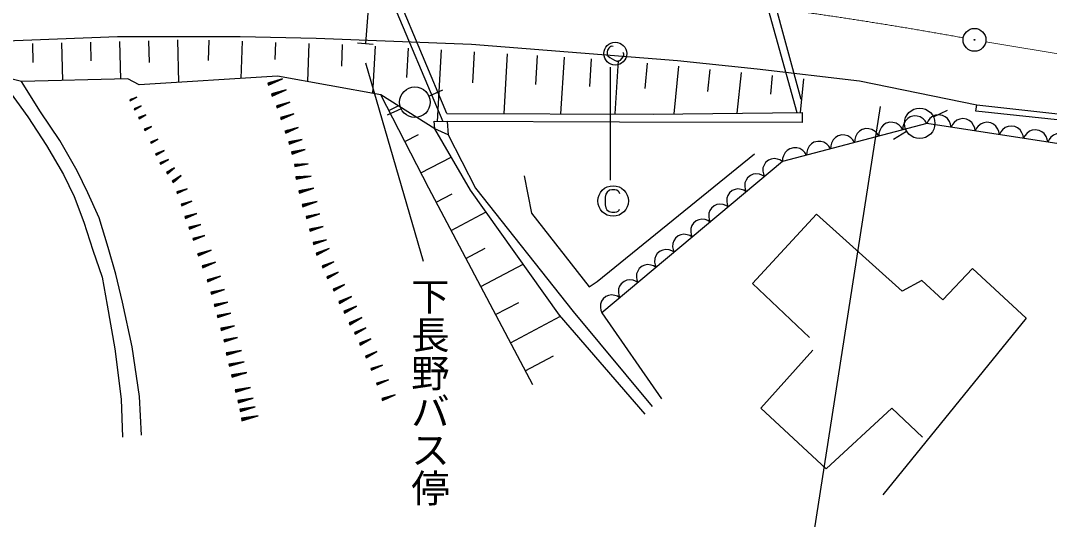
# Model space of a CAD drawing. Units: millimetres, scale not verified. Extents: x 40000 to 680000, y 20000 to 380000.
# Drawn here: x 205624 to 272713, y 263573 to 296092 of the extents above; entities that cross this region are included whole.
import ezdxf
from ezdxf.enums import TextEntityAlignment as Align

# ---------------------------------------------------------------- set-up
doc = ezdxf.new("R2010")
doc.units = ezdxf.units.MM
doc.header["$LTSCALE"] = 1000
doc.linetypes.add('CHAIN', pattern=[18.5, 12, -1.5, 3.5, -1.5])
doc.layers.add('M-BGD', color=7, linetype='Continuous', lineweight=25)
doc.layers.add('M-BMK', color=2, linetype='CHAIN', lineweight=13)
doc.styles.add('@ＭＳ ゴシック', font='')
doc.styles.get('@ＭＳ ゴシック').set_extended_font_data('@MS Gothic')

# ---------------------------------------------------------------- blocks, each defined once
blk = doc.blocks.new('BUHIN1')
at = {"color": 7, "linetype": 'Continuous', "lineweight": 25}
for radius in [746, 22.5]:
    blk.add_circle((0, 0), radius, dxfattribs=at)
blk = doc.blocks.new('BUHIN7')
at = {"color": 7, "linetype": 'Continuous', "lineweight": 25}
blk.add_lwpolyline([(-198, -787), (-2, -774), (175, -718), (387, -608), (525, -459), (630, -289), (692, -45), (679, 155), (629, 352), (494, 549), (363, 679), (198, 787)], dxfattribs=at)
blk = doc.blocks.new('BUHIN8')
at = {"color": 7, "linetype": 'Continuous', "lineweight": 25}
blk.add_lwpolyline([(147, -754), (310, -663), (439, -544), (576, -365), (634, -181), (656, 7), (610, 241), (519, 407), (396, 555), (202, 669), (38, 727), (-147, 754)], dxfattribs=at)
blk = doc.blocks.new('BUHIN42')
at = {"color": 7, "linetype": 'Continuous', "lineweight": 25}
for p, q in [((-22, 145), (-17, 242)), ((-7, 242), (-18, 31)), ((-15, -87), (3, 241)), ((13, 241), (-11, -201)), ((5, -88), (23, 240)), ((30, 240), (19, 29)), ((36, 142), (41, 239))]:
    blk.add_line(p, q, dxfattribs=at)
blk.add_lwpolyline([(-26, 252), (-13, -250), (52, 248)], close=True, dxfattribs=at)
blk = doc.blocks.new('BUHIN43')
at = {"color": 7, "linetype": 'Continuous', "lineweight": 25}
for p, q in [((-25, 174), (-17, 291)), ((-5, 290), (-22, 37)), ((-19, -104), (7, 290)), ((18, 289), (-15, -241)), ((5, -106), (30, 288)), ((39, 288), (23, 35)), ((45, 170), (53, 287))]:
    blk.add_line(p, q, dxfattribs=at)
blk.add_lwpolyline([(-27, 302), (-19, -299), (66, 296)], close=True, dxfattribs=at)
blk = doc.blocks.new('BUHIN46')
at = {"color": 7, "linetype": 'Continuous', "lineweight": 25}
for p, q in [((52, 334), (-44, -278)), ((-33, -119), (39, 336)), ((25, 338), (-21, 46)), ((-10, 205), (11, 340)), ((-5, -123), (66, 331)), ((77, 330), (31, 38)), ((71, 193), (92, 327))]:
    blk.add_line(p, q, dxfattribs=at)
blk.add_lwpolyline([(1, 354), (-54, -346), (108, 337)], close=True, dxfattribs=at)
blk = doc.blocks.new('BUHIN47')
at = {"color": 7, "linetype": 'Continuous', "lineweight": 25}
for p, q in [((72, 379), (-60, -316)), ((-42, -135), (56, 382)), ((40, 385), (-23, 53)), ((-10, -141), (87, 376)), ((-5, 235), (24, 388)), ((99, 374), (36, 42)), ((88, 217), (117, 371))]:
    blk.add_line(p, q, dxfattribs=at)
blk.add_lwpolyline([(13, 405), (-74, -393), (135, 382)], close=True, dxfattribs=at)
blk = doc.blocks.new('BUHIN48')
at = {"color": 7, "linetype": 'Continuous', "lineweight": 25}
for p, q in [((73, 428), (-61, -357)), ((-44, -152), (55, 431)), ((37, 434), (-26, 59)), ((-10, 264), (20, 437)), ((-9, -158), (90, 425)), ((104, 423), (40, 48)), ((94, 246), (124, 419))]:
    blk.add_line(p, q, dxfattribs=at)
blk.add_lwpolyline([(7, 455), (-75, -444), (144, 432)], close=True, dxfattribs=at)
blk = doc.blocks.new('BUHIN49')
at = {"color": 7, "linetype": 'Continuous', "lineweight": 25}
for p, q in [((109, 420), (-91, -351)), ((-57, -148), (92, 425)), ((-22, -157), (127, 416)), ((75, 429), (-21, 61)), ((13, 264), (57, 434)), ((140, 412), (44, 44)), ((115, 237), (160, 407))]:
    blk.add_line(p, q, dxfattribs=at)
blk.add_lwpolyline([(46, 453), (-113, -435), (181, 418)], close=True, dxfattribs=at)
blk = doc.blocks.new('BUHIN50')
at = {"color": 7, "linetype": 'Continuous', "lineweight": 25}
for p, q in [((132, 464), (-110, -387)), ((-67, -163), (113, 470)), ((-29, -174), (151, 459)), ((93, 475), (-22, 69)), ((21, 293), (74, 481)), ((165, 455), (50, 48)), ((134, 261), (187, 448))]:
    blk.add_line(p, q, dxfattribs=at)
blk.add_lwpolyline([(62, 502), (-137, -481), (211, 460)], close=True, dxfattribs=at)
blk = doc.blocks.new('BUHIN52')
at = {"color": 7, "linetype": 'Continuous', "lineweight": 25}
for p, q in [((76, 476), (-63, -397)), ((-47, -170), (56, 480)), ((36, 483), (-30, 66)), ((-14, 293), (17, 486)), ((-8, -176), (96, 473)), ((110, 471), (44, 54)), ((102, 275), (133, 467))]:
    blk.add_line(p, q, dxfattribs=at)
blk.add_lwpolyline([(2, 506), (-79, -494), (155, 482)], close=True, dxfattribs=at)
blk = doc.blocks.new('BUHIN53')
at = {"color": 7, "linetype": 'Continuous', "lineweight": 25}
for p, q in [((68, 429), (-57, -358)), ((-43, -153), (51, 432)), ((33, 435), (-27, 59)), ((-13, 264), (15, 437)), ((-7, -158), (86, 426)), ((99, 424), (40, 48)), ((92, 247), (119, 421))]:
    blk.add_line(p, q, dxfattribs=at)
blk.add_lwpolyline([(2, 455), (-71, -444), (140, 433)], close=True, dxfattribs=at)
blk = doc.blocks.new('BUHIN54')
at = {"color": 7, "linetype": 'Continuous', "lineweight": 25}
for p, q in [((109, 420), (-91, -351)), ((-57, -148), (92, 425)), ((-22, -157), (127, 416)), ((75, 429), (-21, 61)), ((13, 264), (57, 434)), ((140, 412), (44, 44)), ((115, 237), (159, 407))]:
    blk.add_line(p, q, dxfattribs=at)
blk.add_lwpolyline([(46, 453), (-113, -435), (181, 418)], close=True, dxfattribs=at)
blk = doc.blocks.new('BUHIN59')
at = {"color": 7, "linetype": 'Continuous', "lineweight": 25}
for p, q in [((100, 422), (-84, -352)), ((-54, -149), (83, 427)), ((65, 431), (-23, 61)), ((-19, -157), (118, 418)), ((7, 264), (48, 435)), ((131, 415), (43, 45)), ((110, 240), (151, 411))]:
    blk.add_line(p, q, dxfattribs=at)
blk.add_lwpolyline([(36, 454), (-104, -438), (172, 422)], close=True, dxfattribs=at)
blk = doc.blocks.new('BUHIN62')
at = {"color": 7, "linetype": 'Continuous', "lineweight": 25}
for p, q in [((-37, 232), (-30, 388)), ((-14, 387), (-30, 49)), ((-23, -139), (2, 386)), ((18, 386), (-15, -322)), ((9, -141), (34, 385)), ((46, 384), (30, 47)), ((57, 228), (64, 383))]:
    blk.add_line(p, q, dxfattribs=at)
blk.add_lwpolyline([(-43, 402), (-19, -400), (81, 397)], close=True, dxfattribs=at)
blk = doc.blocks.new('BUHIN63')
at = {"color": 7, "linetype": 'Continuous', "lineweight": 25}
for p, q in [((-42, 261), (-33, 436)), ((-15, 435), (-33, 56)), ((-25, -156), (3, 435)), ((21, 434), (-17, -362)), ((11, -158), (39, 433)), ((52, 432), (34, 52)), ((64, 256), (72, 431))]:
    blk.add_line(p, q, dxfattribs=at)
blk.add_lwpolyline([(-48, 453), (-21, -449), (91, 446)], close=True, dxfattribs=at)
blk = doc.blocks.new('BUHIN64')
at = {"color": 7, "linetype": 'Continuous', "lineweight": 25}
for p, q in [((57, 382), (-47, -319)), ((-36, -136), (41, 384)), ((25, 387), (-25, 52)), ((-14, 235), (9, 389)), ((-5, -141), (72, 379)), ((84, 378), (35, 43)), ((79, 221), (102, 375))]:
    blk.add_line(p, q, dxfattribs=at)
blk.add_lwpolyline([(-3, 405), (-59, -396), (120, 387)], close=True, dxfattribs=at)
blk = doc.blocks.new('BUHIN142')
at = {"color": 7, "linetype": 'Continuous', "lineweight": 25}
blk.add_circle((0, 0), 995, dxfattribs=at)
blk = doc.blocks.new('BUHIN143')
at = {"color": 7, "linetype": 'Continuous', "lineweight": 25}
blk.add_lwpolyline([(-488, -631), (-306, -696), (-124, -715), (109, -699), (292, -619), (454, -507), (606, -312), (673, -127), (704, 70), (661, 301), (594, 468), (488, 631)], dxfattribs=at)

msp = doc.modelspace()

# ---------------------------------------------------------------- linework, layer by layer
at = {"layer": 'M-BGD'}
for p, q in [((225217, 308411), (233156, 289513)), ((233410, 290034), (225746, 308396)), ((252725, 302814), (256243, 290096)), ((253308, 302726), (256504, 290975)), ((228263, 296570), (228110, 294603)), ((201129, 294631), (211949, 295046)), ((206397, 294591), (206428, 293365)), ((208290, 294639), (208352, 292186)), ((210182, 294686), (210213, 293460)), ((211949, 295046), (219950, 295046)), ((212075, 294734), (212137, 292281)), ((213967, 294782), (214003, 293363)), ((215860, 294829), (215930, 292063)), ((217893, 294817), (217849, 293499)), ((219950, 295046), (224907, 294954)), ((220067, 294743), (219985, 292317)), ((222241, 294669), (222204, 293562)), ((224416, 294596), (224332, 292113)), ((224907, 294954), (235037, 294559)), ((226590, 294522), (226542, 293122)), ((227602, 294643), (228611, 294564)), ((235037, 294559), (248451, 293494)), ((228752, 294424), (228577, 291344)), ((230904, 294302), (230795, 292386)), ((233055, 294179), (232790, 289521)), ((235207, 294056), (235092, 292043)), ((237358, 293934), (237135, 290025)), ((228125, 293338), (231869, 280404)), ((239314, 293816), (239193, 291918)), ((241074, 293704), (240838, 290016)), ((242834, 293592), (242720, 291802)), ((244594, 293479), (244372, 290007)), ((246492, 293321), (246326, 291662)), ((248451, 293494), (253653, 292946)), ((205682, 292119), (201483, 293158)), ((244069, 293049), (244069, 285688)), ((248529, 293116), (248217, 290015)), ((250565, 292912), (250421, 291474)), ((252602, 292708), (252336, 290057)), ((253653, 292946), (260322, 292156)), ((204144, 292499), (206089, 289807)), ((212611, 292293), (205682, 292119)), ((206920, 290135), (205682, 292119)), ((213352, 291901), (212611, 292293)), ((222376, 292468), (213352, 291901)), ((229119, 291246), (222376, 292468)), ((254638, 292503), (254517, 291291)), ((256675, 292299), (256454, 290099)), ((260322, 292156), (267987, 290604)), ((232247, 285162), (229119, 291246)), ((232628, 289031), (229119, 291246)), ((232252, 291172), (233167, 291574)), ((229641, 290232), (230239, 290539)), ((261666, 290499), (256374, 256533)), ((267911, 290190), (267987, 290604)), ((267987, 290604), (275531, 289752)), ((208184, 288273), (206920, 290135)), ((230432, 290343), (229527, 289917)), ((233410, 290034), (246865, 290001)), ((246865, 290001), (256594, 290100)), ((256594, 290100), (256594, 289440)), ((265158, 289820), (266062, 290247)), ((275471, 289376), (267911, 290190)), ((206089, 289807), (207319, 287946)), ((232628, 289031), (232595, 289526)), ((232595, 289526), (233443, 289506)), ((244689, 289473), (233443, 289506)), ((233443, 289506), (233509, 288649)), ((256594, 289440), (244689, 289473)), ((264720, 289391), (255301, 286907)), ((274177, 287929), (264720, 289391)), ((230683, 288204), (231580, 288665)), ((234970, 285042), (232628, 289031)), ((233509, 288649), (232628, 289031)), ((233509, 288649), (235299, 285172)), ((263402, 288869), (262551, 288346)), ((207319, 287946), (208416, 286051)), ((209314, 286296), (208184, 288273)), ((231726, 286176), (233706, 287194)), ((243227, 279076), (253487, 287415)), ((223678, 286724), (223504, 286703)), ((223506, 286683), (223884, 286728)), ((224095, 286739), (223508, 286670)), ((223510, 286652), (224301, 286745)), ((224100, 286703), (223512, 286634)), ((223514, 286616), (223892, 286660)), ((223690, 286619), (223516, 286598)), ((255301, 286907), (243531, 277040)), ((208416, 286051), (209114, 284621)), ((210012, 284866), (209314, 286296)), ((215252, 286251), (215158, 286182)), ((215166, 286171), (215370, 286321)), ((215490, 286396), (215171, 286164)), ((215178, 286154), (215607, 286467)), ((215504, 286377), (215185, 286145)), ((215192, 286135), (215397, 286284)), ((215294, 286194), (215199, 286125)), ((215912, 285870), (215540, 285598)), ((215549, 285587), (216049, 285952)), ((215929, 285847), (215557, 285576)), ((223781, 285921), (223587, 285898)), ((223590, 285876), (224010, 285925)), ((224245, 285938), (223592, 285861)), ((223594, 285841), (224473, 285944)), ((224249, 285898), (223596, 285821)), ((223599, 285801), (224018, 285851)), ((223795, 285804), (223601, 285782)), ((238469, 285974), (238949, 283529)), ((215635, 285700), (215525, 285620)), ((215534, 285607), (215773, 285781)), ((215565, 285564), (215804, 285739)), ((215684, 285634), (215573, 285553)), ((223801, 284929), (224660, 285140)), ((239019, 272350), (232247, 285162)), ((235299, 285172), (241655, 277136)), ((209114, 284621), (209746, 282959)), ((210743, 283237), (210012, 284866)), ((223976, 285031), (223787, 284985)), ((223792, 284963), (224203, 285064)), ((224434, 285105), (223796, 284948)), ((224444, 285066), (223805, 284909)), ((223810, 284890), (224221, 284991)), ((224004, 284917), (223815, 284871)), ((232731, 284247), (233763, 284792)), ((240774, 276896), (234970, 285042)), ((224193, 284142), (224005, 284089)), ((224011, 284068), (224418, 284181)), ((224649, 284230), (224015, 284053)), ((224021, 284034), (224873, 284271)), ((224660, 284191), (224026, 284015)), ((224031, 283996), (224438, 284109)), ((224225, 284029), (224037, 283976)), ((211342, 281309), (210743, 283237)), ((233698, 282416), (235981, 283623)), ((238949, 283529), (242704, 278727)), ((253360, 278943), (257517, 283464)), ((263110, 278458), (257517, 283464)), ((209746, 282959), (210345, 281131)), ((210345, 281131), (210943, 279369)), ((211840, 279567), (211342, 281309)), ((225470, 281128), (224929, 280887)), ((224936, 280871), (225664, 281194)), ((234666, 280586), (235929, 281254)), ((225075, 280989), (224915, 280918)), ((224923, 280900), (225271, 281054)), ((225484, 281095), (224943, 280854)), ((224951, 280838), (225298, 280992)), ((225118, 280893), (224958, 280821)), ((225448, 280149), (225306, 280086)), ((225313, 280069), (225622, 280206)), ((225799, 280272), (225318, 280058)), ((225324, 280044), (225971, 280331)), ((225812, 280243), (225331, 280029)), ((225337, 280014), (225646, 280152)), ((225486, 280063), (225344, 280000)), ((235633, 278756), (238405, 280221)), ((267703, 279941), (265758, 277877)), ((271206, 276701), (267703, 279941)), ((210943, 279369), (211275, 277540)), ((212273, 277739), (211840, 279567)), ((264388, 279139), (263110, 278458)), ((265758, 277877), (264388, 279139)), ((242704, 278727), (243227, 279076)), ((257061, 275432), (253360, 278943)), ((211275, 277540), (211774, 274696)), ((212904, 274813), (212273, 277739)), ((236600, 276926), (238109, 277723)), ((241655, 277136), (246807, 270927)), ((237568, 275095), (240837, 276823)), ((246345, 270432), (240774, 276896)), ((243531, 277040), (247418, 271436)), ((271206, 276701), (261848, 265173)), ((211774, 274696), (212173, 271405)), ((213370, 271589), (212904, 274813)), ((253905, 270825), (257295, 274617)), ((238535, 273265), (240379, 274240)), ((212173, 271405), (212273, 268929)), ((213503, 269062), (213370, 271589)), ((229369, 271497), (229205, 271436)), ((229212, 271417), (229568, 271550)), ((229771, 271611), (229217, 271404)), ((229223, 271388), (229969, 271666)), ((229784, 271578), (229229, 271371)), ((229236, 271354), (229592, 271487)), ((229406, 271398), (229242, 271337)), ((258148, 266864), (253905, 270825)), ((258148, 266864), (262447, 270832)), ((262447, 270832), (264428, 268937)), ((220255, 270202), (220047, 270153)), ((220052, 270129), (220505, 270234)), ((220760, 270276), (220056, 270113)), ((220061, 270092), (221009, 270312)), ((220770, 270234), (220066, 270070)), ((220071, 270049), (220523, 270154)), ((220285, 270076), (220076, 270027))]:
    msp.add_line(p, q, dxfattribs=at)
for points in [[(244262, 294406), (244186, 294417), (244114, 294398), (244042, 294358), (243979, 294295), (243904, 294169), (243865, 294057), (243875, 293912), (243929, 293797), (244043, 293695), (244359, 293509), (244510, 293454), (244620, 293455), (244743, 293509), (244837, 293610), (244910, 293733), (244955, 293832), (244955, 293897), (244939, 293967), (244906, 294014)], [(244703, 284807), (244663, 284902), (244593, 284972), (244498, 285027), (244383, 285057), (244188, 285057), (244033, 285027), (243873, 284917), (243778, 284777), (243738, 284577), (243738, 284087), (243778, 283877), (243853, 283752), (243998, 283647), (244178, 283607), (244368, 283607), (244513, 283622), (244588, 283667), (244658, 283732), (244688, 283802)]]:
    msp.add_lwpolyline(points, dxfattribs=at)
for points in [[(215197, 286111), (215654, 286502), (215142, 286186)], [(223502, 286581), (224388, 286755), (223486, 286719)], [(215571, 285536), (216104, 285992), (215507, 285624)], [(223586, 285762), (224570, 285956), (223568, 285916)], [(223802, 284849), (224755, 285163), (223765, 285000)], [(224025, 283955), (224967, 284297), (223983, 284104)], [(224950, 280801), (225744, 281230), (224893, 280928)], [(225337, 279981), (226043, 280363), (225286, 280095)], [(229233, 271317), (230052, 271697), (229184, 271447)], [(220061, 270004), (221114, 270336), (220023, 270170)]]:
    msp.add_lwpolyline(points, close=True, dxfattribs=at)
for centre, radius in [((244401, 293941), 746), ((244263, 284332), 995)]:
    msp.add_circle(centre, radius, dxfattribs=at)
at = {"layer": 'M-BMK'}
msp.add_line((268566, 294713), (365720, 278587), dxfattribs=at)
msp.add_arc((217318, 19432), 279997, 79.76111, 99.76697, dxfattribs=at)

# ---------------------------------------------------------------- block references
at = {"layer": 'M-BGD', "rotation": 118.91356}
for name, p in [('BUHIN1', (267828, 294835)), ('BUHIN52', (222234, 292115)), ('BUHIN142', (231337, 290769)), ('BUHIN52', (222477, 291409)), ('BUHIN42', (212985, 290997)), ('BUHIN42', (213269, 290424)), ('BUHIN53', (222750, 290614)), ('BUHIN142', (264254, 289393)), ('BUHIN42', (213557, 289841)), ('BUHIN53', (223013, 289853)), ('BUHIN7', (263935, 289184)), ('BUHIN143', (265508, 289269)), ('BUHIN143', (267084, 289025)), ('BUHIN42', (213934, 289080)), ('BUHIN53', (223313, 288980)), ('BUHIN7', (260796, 288356)), ('BUHIN7', (262365, 288770)), ('BUHIN143', (268660, 288782)), ('BUHIN143', (270237, 288538)), ('BUHIN143', (271813, 288294)), ('BUHIN54', (223560, 288221)), ('BUHIN7', (257656, 287528)), ('BUHIN7', (259226, 287942)), ('BUHIN143', (273389, 288050)), ('BUHIN42', (214347, 288243)), ('BUHIN54', (223749, 287572)), ('BUHIN7', (256086, 287114)), ('BUHIN43', (214715, 287491)), ('BUHIN8', (254713, 286413)), ('BUHIN43', (215002, 286905)), ('BUHIN8', (253536, 285427)), ('BUHIN46', (216154, 284994)), ('BUHIN8', (252359, 284440)), ('BUHIN46', (216454, 284194)), ('BUHIN8', (251182, 283453)), ('BUHIN47', (216745, 283385)), ('BUHIN59', (224694, 283382)), ('BUHIN8', (250005, 282467)), ('BUHIN47', (216997, 282681)), ('BUHIN59', (224916, 282548)), ('BUHIN47', (217254, 281961)), ('BUHIN59', (225147, 281680)), ('BUHIN8', (248828, 281480)), ('BUHIN48', (217618, 280972)), ('BUHIN8', (247651, 280493)), ('BUHIN48', (217906, 280188)), ('BUHIN8', (246473, 279507)), ('BUHIN62', (225980, 279504)), ('BUHIN48', (218231, 279281)), ('BUHIN8', (245296, 278520)), ('BUHIN49', (218493, 278440)), ('BUHIN62', (226392, 278706)), ('BUHIN8', (244119, 277533)), ('BUHIN49', (218711, 277632)), ('BUHIN63', (226805, 277909)), ('BUHIN49', (218905, 276911)), ('BUHIN63', (227128, 277274)), ('BUHIN49', (219130, 276074)), ('BUHIN63', (227477, 276527)), ('BUHIN62', (227778, 275883)), ('BUHIN49', (219330, 275328)), ('BUHIN62', (228109, 275175)), ('BUHIN50', (219540, 274474)), ('BUHIN62', (228501, 274336)), ('BUHIN50', (219718, 273742)), ('BUHIN64', (228852, 273492)), ('BUHIN50', (219892, 273027)), ('BUHIN50', (220128, 272061)), ('BUHIN64', (229232, 272539)), ('BUHIN50', (220296, 271368)), ('BUHIN50', (220436, 270794))]:
    msp.add_blockref(name, p, dxfattribs=at)

# ---------------------------------------------------------------- texts
at = {"layer": 'M-BGD', "style": '@ＭＳ ゴシック'}
msp.add_text('下長野バス停', height=1833, rotation=270, dxfattribs=at).set_placement((230848, 279383), align=Align.BOTTOM_LEFT)

doc.saveas('drawing.dxf')
